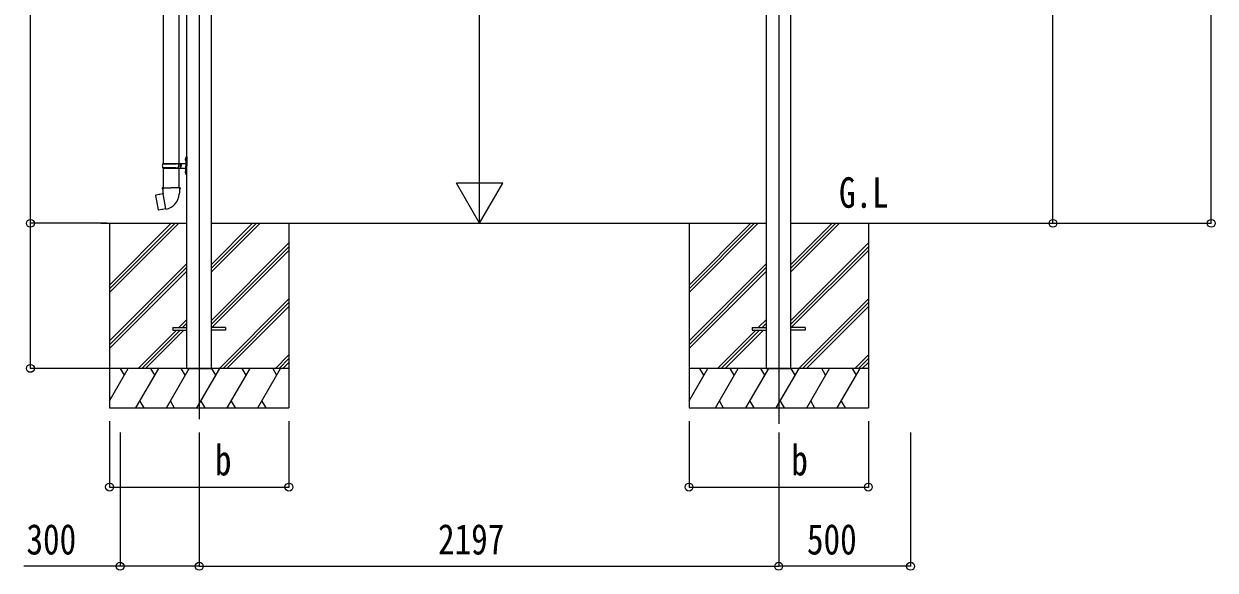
# Model space of a CAD drawing. Units: millimetres, scale not verified. Extents: x -14718 to 14718, y -10395 to 10395.
# Drawn here: x -2192 to 2324, y -6152 to -4081 of the extents above; entities that cross this region are included whole.
import ezdxf
from ezdxf.enums import TextEntityAlignment as Align

# ---------------------------------------------------------------- set-up
doc = ezdxf.new("R2010")
doc.units = ezdxf.units.MM
doc.header["$LTSCALE"] = 50
for name, color, linetype in [('0-2_USER1', 3, 'Continuous'), ('0-3_YKK_12', 2, 'Continuous'), ('0-4_YKK_13', 4, 'Continuous'), ('0-5_YKK_A1', 4, 'Continuous'), ('0-6_YKK_D', 6, 'Continuous')]:
    doc.layers.add(name, color=color, linetype=linetype)
doc.styles.add('ＭＳ ゴシック', font='')
doc.styles.get('ＭＳ ゴシック').set_extended_font_data('MS Gothic')

msp = doc.modelspace()

# ---------------------------------------------------------------- linework, layer by layer
at = {"layer": '0-3_YKK_12'}
for p, q in [((669.39, -2038.01), (669.39, -5597.85)), ((-1527.43, -2187.64), (-1527.43, -5580.37))]:
    msp.add_line(p, q, dxfattribs=at)
at = {"layer": '0-4_YKK_13'}
for p, q in [((-1663.92, -3586.78), (-1663.92, -4610.23)), ((-1604.22, -3586.78), (-1604.22, -4610.23)), ((-1580.23, -4593.08), (-1578.19, -4594.08)), ((-1578.96, -4591.08), (-1578.33, -4591.08)), ((-1578.96, -4591.08), (-1578.96, -4599.38)), ((-1578.96, -4599.38), (-1578.33, -4599.38)), ((-1578.33, -4591.08), (-1578.33, -4599.38)), ((-1578.33, -4591.08), (-1577.93, -4591.48)), ((-1578.33, -4599.38), (-1577.93, -4598.98)), ((-1578.19, -4594.08), (-1577.58, -4595.23)), ((-1577.93, -4587.23), (-1574.93, -4585.73)), ((-1577.93, -4587.23), (-1577.93, -4619.23)), ((-1577.93, -4591.48), (-1577.93, -4598.98)), ((-1574.93, -4585.73), (-1574.93, -4619.23)), ((-1574.93, -4585.73), (-1573.93, -4585.73)), ((-1573.93, -4585.73), (-1573.93, -4619.23)), ((-1666.9, -4612.23), (-1616.57, -4612.23)), ((-1666.9, -4626.23), (-1616.57, -4626.23)), ((-1665.9, -4610.23), (-1579.9, -4610.23)), ((-1665.9, -4610.23), (-1665.9, -4612.23)), ((-1665.9, -4628.23), (-1665.9, -4626.23)), ((-1665.9, -4628.23), (-1579.9, -4628.23)), ((-1663.92, -4628.23), (-1663.92, -4702.5)), ((-1606.9, -4610.23), (-1606.9, -4614.73)), ((-1606.9, -4614.73), (-1604.9, -4614.73)), ((-1606.9, -4628.23), (-1606.9, -4623.73)), ((-1606.9, -4623.73), (-1604.9, -4623.73)), ((-1604.9, -4614.73), (-1604.9, -4619.23)), ((-1604.9, -4623.73), (-1604.9, -4619.23)), ((-1604.22, -4628.23), (-1604.22, -4702.5)), ((-1598.93, -4610.23), (-1598.93, -4619.23)), ((-1598.93, -4614.73), (-1595.93, -4614.73)), ((-1598.93, -4628.23), (-1598.93, -4619.23)), ((-1598.93, -4623.73), (-1595.93, -4623.73)), ((-1595.93, -4614.73), (-1595.93, -4619.23)), ((-1595.93, -4623.73), (-1595.93, -4619.23)), ((-1580.23, -4641.08), (-1578.19, -4642.08)), ((-1578.96, -4639.08), (-1578.33, -4639.08)), ((-1578.96, -4639.08), (-1578.96, -4647.38)), ((-1578.96, -4647.38), (-1578.33, -4647.38)), ((-1578.33, -4639.08), (-1578.33, -4647.38)), ((-1578.33, -4639.08), (-1577.93, -4639.48)), ((-1578.33, -4647.38), (-1577.93, -4646.98)), ((-1578.19, -4642.08), (-1577.58, -4643.23)), ((-1577.93, -4651.23), (-1577.93, -4619.23)), ((-1577.93, -4639.48), (-1577.93, -4646.98)), ((-1577.93, -4651.23), (-1574.93, -4652.73)), ((-1574.93, -4652.73), (-1574.93, -4619.23)), ((-1573.93, -4652.73), (-1573.93, -4619.23)), ((-1574.93, -4652.73), (-1573.93, -4652.73)), ((-1692.38, -4730.95), (-1693.19, -4732.12)), ((-1693.19, -4732.12), (-1683.57, -4786.68)), ((-1664.51, -4725.7), (-1692.38, -4730.95)), ((-1679.64, -4728.35), (-1679.85, -4728.59)), ((-1665.77, -4702.5), (-1667.92, -4703.28)), ((-1667.92, -4703.28), (-1667.92, -4706.9)), ((-1667.92, -4706.9), (-1665.68, -4707.71)), ((-1665.77, -4702.5), (-1633.92, -4702.5)), ((-1665.77, -4702.5), (-1665.68, -4707.71)), ((-1665.68, -4707.71), (-1665.42, -4722.5)), ((-1665.42, -4722.5), (-1664.07, -4724.5)), ((-1654.16, -4782.99), (-1664.29, -4725.52)), ((-1664.27, -4724.7), (-1664.27, -4725.4)), ((-1664.07, -4724.5), (-1664.1, -4724.5)), ((-1602.07, -4702.5), (-1633.92, -4702.5)), ((-1603.73, -4724.44), (-1603.81, -4726.6)), ((-1602.42, -4722.5), (-1603.73, -4724.44)), ((-1599.92, -4706.9), (-1602.16, -4707.71)), ((-1602.07, -4702.5), (-1599.92, -4703.28)), ((-1599.95, -4703.28), (-1599.95, -4706.9)), ((-1669.55, -4785.59), (-1669.83, -4785.43)), ((-1653.85, -4783.76), (-1654.09, -4783.1)), ((-1627.43, -5233), (-1573.93, -5233)), ((-1427.43, -5233), (-1480.93, -5233)), ((569.39, -5233), (622.89, -5233)), ((769.39, -5233), (715.89, -5233))]:
    msp.add_line(p, q, dxfattribs=at)
for points in [[(-1580.23, -4597.38), (-1578.19, -4596.38), (-1577.58, -4595.23)], [(-1580.23, -4645.38), (-1578.19, -4644.38), (-1577.58, -4643.23)], [(-1677.39, -4728.13), (-1677.67, -4727.98), (-1679.64, -4728.35)], [(-1602.07, -4702.5), (-1602.16, -4707.71), (-1602.42, -4722.5)], [(-1654.43, -4782.9), (-1682.41, -4787.5), (-1683.57, -4786.68)], [(-1667.36, -4785.03), (-1667.57, -4785.26), (-1669.55, -4785.59)], [(-1627.43, -5233), (-1627.43, -5242), (-1573.93, -5242)], [(-1427.43, -5233), (-1427.43, -5242), (-1480.93, -5242)], [(569.39, -5233), (569.39, -5242), (622.89, -5242)], [(769.39, -5233), (769.39, -5242), (715.89, -5242)]]:
    msp.add_lwpolyline(points, dxfattribs=at)
for centre, radius, start, end in [((-1574.63, -4595.23), 6, 136.21765, 223.78235), ((-1618.15, -4619.23), 49.25, 171.82876, 180.00002), ((-1618.15, -4619.23), 49.25, 180.00002, 188.17127), ((-1616.57, -4610.23), 2, 270, 359.99998), ((-1616.57, -4628.23), 2, 0.00005, 90.00004), ((-1574.63, -4643.23), 6, 136.21765, 223.78235), ((-1579.93, -4608.23), 2, 270, 359.99998), ((-1579.93, -4630.23), 2, 0.00005, 90.00004), ((-1664.57, -4725.4), 0.3, 280.66842, 0), ((-1664.07, -4724.7), 0.2, 100, 180), ((-1664.07, -4724.5), 60.3, 279.96938, 358), ((-1654.38, -4783.2), 0.3, 20, 99.33158), ((-1653.67, -4783.69), 0.2, 200, 279.96938)]:
    msp.add_arc(centre, radius, start, end, dxfattribs=at)
at = {"layer": '0-5_YKK_A1'}
for p, q in [((622.89, -4837.5), (622.89, -2061.08)), ((715.89, -4837.5), (715.89, -2061.08)), ((-1900.49, -4837.5), (-1573.93, -4837.5)), ((-1867.43, -4837.5), (-1867.43, -5537.5)), ((-1867.43, -5071.48), (-1633.45, -4837.5)), ((-1867.43, -5085.62), (-1619.31, -4837.5)), ((-1867.43, -5099.76), (-1605.17, -4837.5)), ((-1480.93, -4837.5), (622.89, -4837.5)), ((-1480.93, -5021.63), (-1296.8, -4837.5)), ((-1480.93, -5007.49), (-1310.94, -4837.5)), ((-1480.93, -4993.35), (-1325.08, -4837.5)), ((-1187.43, -4837.5), (-1187.43, -5537.5)), ((329.39, -4837.5), (329.39, -5537.5)), ((329.39, -5071.48), (563.37, -4837.5)), ((329.39, -5085.62), (577.51, -4837.5)), ((329.39, -5099.76), (591.65, -4837.5)), ((622.89, -5387.5), (622.89, -4837.5)), ((715.89, -4837.5), (2072.9, -4837.5)), ((715.89, -5021.63), (900.02, -4837.5)), ((715.89, -5007.49), (885.88, -4837.5)), ((715.89, -4993.35), (871.74, -4837.5)), ((1009.39, -4837.5), (1009.39, -5537.5)), ((-1480.93, -5205.48), (-1187.43, -4911.98)), ((715.89, -5205.48), (1009.39, -4911.98)), ((-1480.93, -5219.62), (-1187.43, -4926.12)), ((-1480.17, -5233), (-1187.43, -4940.26)), ((715.89, -5219.62), (1009.39, -4926.12)), ((716.65, -5233), (1009.39, -4940.26)), ((-1867.43, -5283.61), (-1573.93, -4990.11)), ((-1867.43, -5297.75), (-1573.93, -5004.25)), ((329.39, -5283.61), (622.89, -4990.11)), ((329.39, -5297.75), (622.89, -5004.25)), ((-1867.43, -5311.89), (-1573.93, -5018.4)), ((329.39, -5311.89), (622.89, -5018.4)), ((-1450.82, -5387.5), (-1187.43, -5124.11)), ((-1436.68, -5387.5), (-1187.43, -5138.25)), ((746, -5387.5), (1009.39, -5124.11)), ((760.14, -5387.5), (1009.39, -5138.25)), ((-1422.54, -5387.5), (-1187.43, -5152.39)), ((774.28, -5387.5), (1009.39, -5152.39)), ((-1604.69, -5233), (-1573.93, -5202.24)), ((-1590.55, -5233), (-1573.93, -5216.38)), ((592.13, -5233), (622.89, -5202.24)), ((606.27, -5233), (622.89, -5216.38)), ((-1759.19, -5387.5), (-1613.69, -5242)), ((-1745.05, -5387.5), (-1599.55, -5242)), ((-1730.9, -5387.5), (-1585.4, -5242)), ((437.63, -5387.5), (583.13, -5242)), ((451.77, -5387.5), (597.27, -5242)), ((465.92, -5387.5), (611.42, -5242)), ((-1238.69, -5387.5), (-1187.43, -5336.24)), ((-1224.55, -5387.5), (-1187.43, -5350.38)), ((-1210.4, -5387.5), (-1187.43, -5364.53)), ((958.13, -5387.5), (1009.39, -5336.24)), ((972.27, -5387.5), (1009.39, -5350.38)), ((986.42, -5387.5), (1009.39, -5364.53)), ((-1187.43, -5387.5), (-1867.43, -5387.5)), ((-1867.43, -5510.73), (-1796.28, -5387.5)), ((-1811.28, -5413.48), (-1826.28, -5387.5)), ((-1767.41, -5537.5), (-1680.81, -5387.5)), ((-1695.81, -5413.48), (-1710.81, -5387.5)), ((-1651.94, -5537.5), (-1565.34, -5387.5)), ((-1580.34, -5413.48), (-1595.34, -5387.5)), ((-1536.47, -5537.5), (-1449.87, -5387.5)), ((-1464.87, -5413.48), (-1479.87, -5387.5)), ((-1421, -5537.5), (-1334.4, -5387.5)), ((-1349.4, -5413.48), (-1364.4, -5387.5)), ((-1305.53, -5537.5), (-1218.93, -5387.5)), ((-1248.93, -5387.5), (-1233.93, -5413.48)), ((1009.39, -5387.5), (329.39, -5387.5)), ((329.39, -5510.73), (400.54, -5387.5)), ((385.54, -5413.48), (370.54, -5387.5)), ((429.41, -5537.5), (516.01, -5387.5)), ((501.01, -5413.48), (486.01, -5387.5)), ((544.88, -5537.5), (631.48, -5387.5)), ((616.48, -5413.48), (601.48, -5387.5)), ((660.35, -5537.5), (746.95, -5387.5)), ((731.95, -5413.48), (716.95, -5387.5)), ((775.82, -5537.5), (862.42, -5387.5)), ((847.42, -5413.48), (832.42, -5387.5)), ((891.29, -5537.5), (977.89, -5387.5)), ((947.89, -5387.5), (962.89, -5413.48)), ((-1867.43, -5537.5), (-1187.43, -5537.5)), ((-1752.42, -5511.52), (-1737.42, -5537.5)), ((-1636.94, -5511.52), (-1621.94, -5537.5)), ((-1521.47, -5511.52), (-1506.48, -5537.5)), ((-1406, -5511.52), (-1391.01, -5537.5)), ((-1290.53, -5511.52), (-1275.54, -5537.5)), ((329.39, -5537.5), (1009.39, -5537.5)), ((444.4, -5511.52), (459.4, -5537.5)), ((559.88, -5511.52), (574.87, -5537.5)), ((675.35, -5511.52), (690.34, -5537.5)), ((790.81, -5511.52), (805.81, -5537.5)), ((906.28, -5511.52), (921.28, -5537.5))]:
    msp.add_line(p, q, dxfattribs=at)
for points in [[(-1573.93, -5387.5), (-1480.93, -5387.5), (-1480.93, -4837.5), (-1480.93, -2214.7)], [(-1573.93, -5387.5), (-1573.93, -4837.5), (-1573.93, -2214.7)], [(622.89, -5387.5), (715.89, -5387.5), (715.89, -4837.5)]]:
    msp.add_lwpolyline(points, dxfattribs=at)
at = {"layer": '0-6_YKK_D'}
for p, q in [((2309.39, -4837.5), (2309.39, -1940.84)), ((1709.39, -4837.5), (1709.39, -2183.88)), ((-2167.43, -4837.5), (-2167.43, -2213.64)), ((-464.29, -4662.5), (-464.29, -2512.5)), ((-464.29, -4837.5), (-464.29, -4534.39)), ((-464.29, -4837.5), (-551.79, -4685.95)), ((-376.79, -4685.95), (-551.79, -4685.95)), ((-464.29, -4837.5), (-376.79, -4685.95)), ((-1877.39, -4837.5), (-2168.43, -4837.5)), ((-2007.38, -4837.5), (-2168.43, -4837.5)), ((-2167.43, -5387.5), (-2167.43, -4837.5)), ((-1430.93, -4837.5), (-463.29, -4837.5)), ((1219.39, -4837.5), (1710.39, -4837.5)), ((1219.39, -4837.5), (2310.39, -4837.5)), ((-1868.43, -5387.5), (-2168.43, -5387.5)), ((-1867.43, -5587.5), (-1867.43, -5838.5)), ((-1187.43, -5587.5), (-1187.43, -5838.5)), ((329.39, -5587.5), (329.39, -5838.5)), ((1009.39, -5587.5), (1009.39, -5838.5)), ((-1827.39, -5630.37), (-1827.39, -6138.5)), ((-1527.43, -5630.37), (-1527.43, -6138.5)), ((-1527.43, -5630.37), (-1527.43, -6138.5)), ((669.39, -5630.37), (669.39, -6138.5)), ((669.39, -5630.37), (669.39, -6138.5)), ((1169.39, -5630.37), (1169.39, -6138.5)), ((-1867.43, -5837.5), (-1187.43, -5837.5)), ((329.39, -5837.5), (1009.39, -5837.5)), ((-1527.43, -6137.5), (669.39, -6137.5)), ((1169.39, -6137.5), (669.39, -6137.5))]:
    msp.add_line(p, q, dxfattribs=at)
msp.add_lwpolyline([(-1527.43, -6137.5), (-1827.39, -6137.5), (-2192.49, -6137.5)], dxfattribs=at)
for centre in [(-2167.43, -4837.5), (-2167.43, -4837.5), (1709.39, -4837.5), (2309.39, -4837.5), (-2167.43, -5387.5), (-1867.43, -5837.5), (-1187.43, -5837.5), (329.39, -5837.5), (1009.39, -5837.5), (-1827.39, -6137.5), (-1527.43, -6137.5), (-1527.43, -6137.5), (669.39, -6137.5), (669.39, -6137.5), (1169.39, -6137.5)]:
    msp.add_circle(centre, 14.88, dxfattribs=at)

# ---------------------------------------------------------------- texts
at = {"layer": '0-2_USER1', "style": 'ＭＳ ゴシック', "width": 0.8}
msp.add_text('G.L', height=115.5, dxfattribs=at).set_placement((898.12, -4813.23), align=Align.BOTTOM_LEFT)
at = {"layer": '0-6_YKK_D', "style": 'ＭＳ ゴシック', "width": 0.8}
for s, p in [('b', (-1468.03, -5827.5)), ('b', (717.43, -5827.5)), ('300', (-2182.49, -6127.5)), ('2197', (-622.22, -6127.5)), ('500', (776.59, -6127.5))]:
    msp.add_text(s, height=115.5, dxfattribs=at).set_placement(p, align=Align.BOTTOM_LEFT)

doc.saveas('drawing.dxf')
